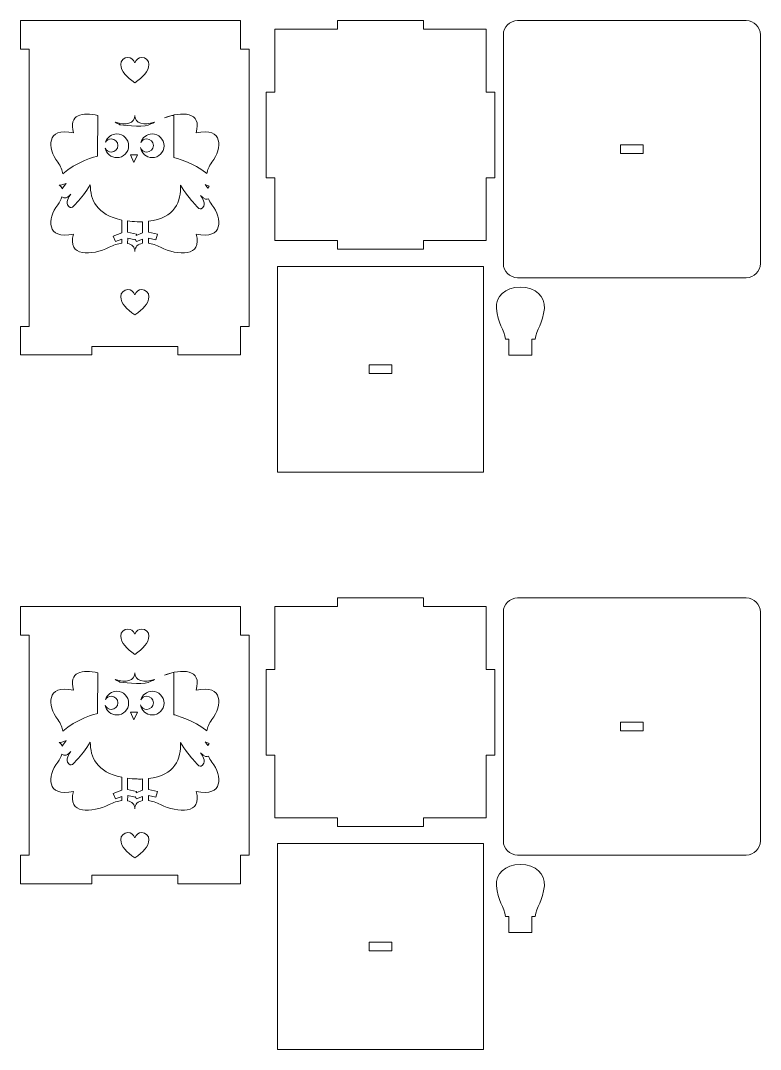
# Model space of a CAD drawing. Header units: millimetres. Extents: x -3306 to 3306, y -396 to 396.
# Drawn here: x -2307.5 to -2048.5, y -395.8 to -35.7 of the extents above; entities that cross this region are included whole.
import ezdxf

# ---------------------------------------------------------------- set-up
doc = ezdxf.new("R2010")
doc.units = ezdxf.units.MM
doc.header["$MEASUREMENT"] = 0
doc.layers.add('Camada 1', color=7, linetype='Continuous')

msp = doc.modelspace()

# ---------------------------------------------------------------- linework, layer by layer
at = {"layer": 'Camada 1', "color": 250, "lineweight": 20}
for points, knots in [([(-2304.4888, -35.7401), (-2304.4888, -35.7401), (-2230.4888, -35.7401), (-2230.4888, -35.7401), (-2230.4888, -35.7401), (-2230.4888, -35.7401), (-2230.4888, -45.7401), (-2230.4888, -45.7401), (-2230.4888, -45.7401), (-2230.4888, -45.7401), (-2227.4888, -45.7401), (-2227.4888, -45.7401), (-2227.4888, -45.7401), (-2227.4888, -45.7401), (-2227.4888, -142.7401), (-2227.4888, -142.7401), (-2227.4888, -142.7401), (-2227.4888, -142.7401), (-2230.4888, -142.7401), (-2230.4888, -142.7401), (-2230.4888, -142.7401), (-2230.4888, -142.7401), (-2230.4888, -152.7401), (-2230.4888, -152.7401), (-2230.4888, -152.7401), (-2230.4888, -152.7401), (-2252.4888, -152.7401), (-2252.4888, -152.7401), (-2252.4888, -152.7401), (-2252.4888, -152.7401), (-2252.4888, -149.7401), (-2252.4888, -149.7401), (-2252.4888, -149.7401), (-2252.4888, -149.7401), (-2282.4888, -149.7401), (-2282.4888, -149.7401), (-2282.4888, -149.7401), (-2282.4888, -149.7401), (-2282.4888, -152.7401), (-2282.4888, -152.7401), (-2282.4888, -152.7401), (-2282.4888, -152.7401), (-2304.4888, -152.7401), (-2304.4888, -152.7401), (-2304.4888, -152.7401), (-2304.4888, -152.7401), (-2307.4888, -152.7401), (-2307.4888, -152.7401), (-2307.4888, -152.7401), (-2307.4888, -152.7401), (-2307.4888, -142.7401), (-2307.4888, -142.7401), (-2307.4888, -142.7401), (-2307.4888, -142.7401), (-2304.4888, -142.7401), (-2304.4888, -142.7401), (-2304.4888, -142.7401), (-2304.4888, -142.7401), (-2304.4888, -45.7401), (-2304.4888, -45.7401), (-2304.4888, -45.7401), (-2304.4888, -45.7401), (-2307.4888, -45.7401), (-2307.4888, -45.7401), (-2307.4888, -45.7401), (-2307.4888, -45.7401), (-2307.4888, -35.7401), (-2307.4888, -35.7401), (-2307.4888, -35.7401), (-2307.4888, -35.7401), (-2304.4888, -35.7401), (-2304.4888, -35.7401)], [0, 0, 0, 0, 0.05263158, 0.05263158, 0.05263158, 0.05263158, 0.10526316, 0.10526316, 0.10526316, 0.10526316, 0.15789474, 0.15789474, 0.15789474, 0.15789474, 0.21052632, 0.21052632, 0.21052632, 0.21052632, 0.26315789, 0.26315789, 0.26315789, 0.26315789, 0.31578947, 0.31578947, 0.31578947, 0.31578947, 0.36842105, 0.36842105, 0.36842105, 0.36842105, 0.42105263, 0.42105263, 0.42105263, 0.42105263, 0.47368421, 0.47368421, 0.47368421, 0.47368421, 0.52631579, 0.52631579, 0.52631579, 0.52631579, 0.57894737, 0.57894737, 0.57894737, 0.57894737, 0.63157895, 0.63157895, 0.63157895, 0.63157895, 0.68421053, 0.68421053, 0.68421053, 0.68421053, 0.73684211, 0.73684211, 0.73684211, 0.73684211, 0.78947368, 0.78947368, 0.78947368, 0.78947368, 0.84210526, 0.84210526, 0.84210526, 0.84210526, 0.89473684, 0.89473684, 0.89473684, 0.89473684, 1, 1, 1, 1]), ([(-2218.4888, -38.7401), (-2218.4888, -38.7401), (-2196.4889, -38.7401), (-2196.4889, -38.7401), (-2196.4889, -38.7401), (-2196.4889, -38.7401), (-2196.4889, -35.7401), (-2196.4889, -35.7401), (-2196.4889, -35.7401), (-2196.4889, -35.7401), (-2166.4889, -35.7401), (-2166.4889, -35.7401), (-2166.4889, -35.7401), (-2166.4889, -35.7401), (-2166.4889, -38.7401), (-2166.4889, -38.7401), (-2166.4889, -38.7401), (-2166.4889, -38.7401), (-2144.4888, -38.7401), (-2144.4888, -38.7401), (-2144.4888, -38.7401), (-2144.4888, -38.7401), (-2144.4888, -60.74), (-2144.4888, -60.74), (-2144.4888, -60.74), (-2144.4888, -60.74), (-2141.4888, -60.74), (-2141.4888, -60.74), (-2141.4888, -60.74), (-2141.4888, -60.74), (-2141.4888, -90.74), (-2141.4888, -90.74), (-2141.4888, -90.74), (-2141.4888, -90.74), (-2144.4888, -90.74), (-2144.4888, -90.74), (-2144.4888, -90.74), (-2144.4888, -90.74), (-2144.4888, -112.7401), (-2144.4888, -112.7401), (-2144.4888, -112.7401), (-2144.4888, -112.7401), (-2166.4887, -112.7401), (-2166.4887, -112.7401), (-2166.4887, -112.7401), (-2166.4887, -112.7401), (-2166.4887, -115.7401), (-2166.4887, -115.7401), (-2166.4887, -115.7401), (-2166.4887, -115.7401), (-2196.4887, -115.7401), (-2196.4887, -115.7401), (-2196.4887, -115.7401), (-2196.4887, -115.7401), (-2196.4887, -112.7401), (-2196.4887, -112.7401), (-2196.4887, -112.7401), (-2196.4887, -112.7401), (-2218.4888, -112.7401), (-2218.4888, -112.7401), (-2218.4888, -112.7401), (-2218.4888, -112.7401), (-2218.4888, -90.7402), (-2218.4888, -90.7402), (-2218.4888, -90.7402), (-2218.4888, -90.7402), (-2221.4888, -90.7402), (-2221.4888, -90.7402), (-2221.4888, -90.7402), (-2221.4888, -90.7402), (-2221.4888, -60.7402), (-2221.4888, -60.7402), (-2221.4888, -60.7402), (-2221.4888, -60.7402), (-2218.4888, -60.7402), (-2218.4888, -60.7402), (-2218.4888, -60.7402), (-2218.4888, -60.7402), (-2218.4888, -38.7401), (-2218.4888, -38.7401)], [0, 0, 0, 0, 0.04761905, 0.04761905, 0.04761905, 0.04761905, 0.0952381, 0.0952381, 0.0952381, 0.0952381, 0.14285714, 0.14285714, 0.14285714, 0.14285714, 0.19047619, 0.19047619, 0.19047619, 0.19047619, 0.23809524, 0.23809524, 0.23809524, 0.23809524, 0.28571429, 0.28571429, 0.28571429, 0.28571429, 0.33333333, 0.33333333, 0.33333333, 0.33333333, 0.38095238, 0.38095238, 0.38095238, 0.38095238, 0.42857143, 0.42857143, 0.42857143, 0.42857143, 0.47619048, 0.47619048, 0.47619048, 0.47619048, 0.52380952, 0.52380952, 0.52380952, 0.52380952, 0.57142857, 0.57142857, 0.57142857, 0.57142857, 0.61904762, 0.61904762, 0.61904762, 0.61904762, 0.66666667, 0.66666667, 0.66666667, 0.66666667, 0.71428571, 0.71428571, 0.71428571, 0.71428571, 0.76190476, 0.76190476, 0.76190476, 0.76190476, 0.80952381, 0.80952381, 0.80952381, 0.80952381, 0.85714286, 0.85714286, 0.85714286, 0.85714286, 0.9047619, 0.9047619, 0.9047619, 0.9047619, 1, 1, 1, 1]), ([(-2133.4889, -35.7401), (-2133.4889, -35.7401), (-2053.4887, -35.7401), (-2053.4887, -35.7401), (-2053.4887, -35.7401), (-2050.7388, -35.7401), (-2048.4888, -37.9901), (-2048.4888, -40.74), (-2048.4888, -40.74), (-2048.4888, -40.74), (-2048.4888, -120.7402), (-2048.4888, -120.7402), (-2048.4888, -120.7402), (-2048.4888, -123.4901), (-2050.7388, -125.7401), (-2053.4887, -125.7401), (-2053.4887, -125.7401), (-2053.4887, -125.7401), (-2133.4889, -125.7401), (-2133.4889, -125.7401), (-2133.4889, -125.7401), (-2136.2388, -125.7401), (-2138.4888, -123.4901), (-2138.4888, -120.7402), (-2138.4888, -120.7402), (-2138.4888, -120.7402), (-2138.4888, -40.74), (-2138.4888, -40.74), (-2138.4888, -40.74), (-2138.4888, -37.9901), (-2136.2388, -35.7401), (-2133.4889, -35.7401)], [0, 0, 0, 0, 0.11111111, 0.11111111, 0.11111111, 0.11111111, 0.22222222, 0.22222222, 0.22222222, 0.22222222, 0.33333333, 0.33333333, 0.33333333, 0.33333333, 0.44444444, 0.44444444, 0.44444444, 0.44444444, 0.55555556, 0.55555556, 0.55555556, 0.55555556, 0.66666667, 0.66666667, 0.66666667, 0.66666667, 0.77777778, 0.77777778, 0.77777778, 0.77777778, 1, 1, 1, 1]), ([(-2267.489, -50.4781), (-2268.1063, -49.2434), (-2268.7237, -48.6261), (-2269.9585, -48.6261), (-2269.9585, -48.6261), (-2271.3216, -48.6261), (-2272.4279, -49.7324), (-2272.4279, -51.0955), (-2272.4279, -51.0955), (-2272.4279, -53.565), (-2270.3002, -55.4502), (-2267.489, -57.4897), (-2267.489, -57.4897), (-2264.6778, -55.4502), (-2262.5501, -53.565), (-2262.5501, -51.0955), (-2262.5501, -51.0955), (-2262.5501, -49.7324), (-2263.6564, -48.6261), (-2265.0195, -48.6261), (-2265.0195, -48.6261), (-2266.2543, -48.6261), (-2266.8717, -49.2434), (-2267.489, -50.4781)], [0, 0, 0, 0, 0.14285714, 0.14285714, 0.14285714, 0.14285714, 0.28571429, 0.28571429, 0.28571429, 0.28571429, 0.42857143, 0.42857143, 0.42857143, 0.42857143, 0.57142857, 0.57142857, 0.57142857, 0.57142857, 0.71428571, 0.71428571, 0.71428571, 0.71428571, 1, 1, 1, 1]), ([(-2280.4554, -68.9515), (-2285.6672, -67.6143), (-2290.868, -68.6466), (-2288.9377, -75.0068), (-2288.9377, -75.0068), (-2298.6415, -72.9937), (-2298.0927, -80.3611), (-2294.4707, -85.2948), (-2294.4707, -85.2948), (-2293.4177, -86.7293), (-2292.8297, -88.1603), (-2292.7419, -89.3791), (-2292.7419, -89.3791), (-2288.4745, -85.2372), (-2280.6063, -83.1686), (-2280.6063, -83.1686), (-2280.6063, -83.1686), (-2280.6024, -83.1904), (-2280.5994, -83.2124), (-2280.5956, -83.2342), (-2280.5956, -83.2342), (-2280.5716, -83.1912), (-2280.5483, -83.1503), (-2280.5263, -83.1129), (-2280.5263, -83.1129), (-2280.5263, -83.1129), (-2280.4554, -68.9515), (-2280.4554, -68.9515)], [0, 0, 0, 0, 0.125, 0.125, 0.125, 0.125, 0.25, 0.25, 0.25, 0.25, 0.375, 0.375, 0.375, 0.375, 0.5, 0.5, 0.5, 0.5, 0.625, 0.625, 0.625, 0.625, 0.75, 0.75, 0.75, 0.75, 1, 1, 1, 1]), ([(-2242.23, -89.3078), (-2242.1249, -88.1048), (-2241.5394, -86.7014), (-2240.5069, -85.2949), (-2240.5069, -85.2949), (-2236.8848, -80.3612), (-2236.3361, -72.9938), (-2246.0398, -75.0069), (-2246.0398, -75.0069), (-2243.7899, -67.5936), (-2251.228, -67.4182), (-2257.0794, -69.797), (-2257.0794, -69.797), (-2255.863, -69.3344), (-2254.7007, -68.9808), (-2253.792, -68.9005), (-2253.792, -68.9005), (-2253.792, -68.9005), (-2253.792, -83.6224), (-2253.792, -83.6224), (-2253.792, -83.6224), (-2253.792, -83.6224), (-2246.5903, -85.5164), (-2242.23, -89.3078)], [0, 0, 0, 0, 0.14285714, 0.14285714, 0.14285714, 0.14285714, 0.28571429, 0.28571429, 0.28571429, 0.28571429, 0.42857143, 0.42857143, 0.42857143, 0.42857143, 0.57142857, 0.57142857, 0.57142857, 0.57142857, 0.71428571, 0.71428571, 0.71428571, 0.71428571, 1, 1, 1, 1]), ([(-2260.6058, -71.3096), (-2264.2864, -72.507), (-2267.4541, -71.8224), (-2267.489, -68.9465), (-2267.489, -68.9465), (-2267.5233, -71.8082), (-2270.6601, -72.5), (-2274.3174, -71.327), (-2274.3174, -71.327), (-2273.5815, -71.6918), (-2272.9852, -72.0046), (-2272.6887, -72.1968), (-2272.6887, -72.1968), (-2272.6887, -72.1968), (-2265.0716, -73.2968), (-2262.8747, -72.3442), (-2262.8747, -72.3442), (-2262.2603, -72.0779), (-2261.4741, -71.7084), (-2260.6058, -71.3096)], [0, 0, 0, 0, 0.16666667, 0.16666667, 0.16666667, 0.16666667, 0.33333333, 0.33333333, 0.33333333, 0.33333333, 0.5, 0.5, 0.5, 0.5, 0.66666667, 0.66666667, 0.66666667, 0.66666667, 1, 1, 1, 1]), ([(-2275.7289, -77.1265), (-2274.4518, -77.1265), (-2273.4165, -78.1618), (-2273.4165, -79.4389), (-2273.4165, -79.4389), (-2273.4165, -80.716), (-2274.4518, -81.7513), (-2275.7289, -81.7513), (-2275.7289, -81.7513), (-2276.6838, -81.7513), (-2277.5035, -81.1725), (-2277.8563, -80.3466), (-2277.8563, -80.3466), (-2277.4891, -82.2561), (-2275.8093, -83.7), (-2273.7925, -83.7), (-2273.7925, -83.7), (-2271.5074, -83.7), (-2269.6546, -81.8458), (-2269.6546, -79.561), (-2269.6546, -79.561), (-2269.6546, -77.2745), (-2271.5074, -75.4224), (-2273.7925, -75.4224), (-2273.7925, -75.4224), (-2275.629, -75.4224), (-2277.1859, -76.6184), (-2277.727, -78.2745), (-2277.727, -78.2745), (-2277.326, -77.5879), (-2276.5814, -77.1265), (-2275.7289, -77.1265)], [0, 0, 0, 0, 0.11111111, 0.11111111, 0.11111111, 0.11111111, 0.22222222, 0.22222222, 0.22222222, 0.22222222, 0.33333333, 0.33333333, 0.33333333, 0.33333333, 0.44444444, 0.44444444, 0.44444444, 0.44444444, 0.55555556, 0.55555556, 0.55555556, 0.55555556, 0.66666667, 0.66666667, 0.66666667, 0.66666667, 0.77777778, 0.77777778, 0.77777778, 0.77777778, 1, 1, 1, 1]), ([(-2263.3203, -77.1265), (-2262.0432, -77.1265), (-2261.0079, -78.1618), (-2261.0079, -79.4389), (-2261.0079, -79.4389), (-2261.0079, -80.716), (-2262.0432, -81.7513), (-2263.3203, -81.7513), (-2263.3203, -81.7513), (-2264.3301, -81.7513), (-2265.1885, -81.104), (-2265.5037, -80.2018), (-2265.5037, -80.2018), (-2265.1956, -82.1827), (-2263.4824, -83.7), (-2261.415, -83.7), (-2261.415, -83.7), (-2259.1299, -83.7), (-2257.2767, -81.8458), (-2257.2767, -79.561), (-2257.2767, -79.561), (-2257.2767, -77.2745), (-2259.1299, -75.4224), (-2261.415, -75.4224), (-2261.415, -75.4224), (-2263.3, -75.4224), (-2264.8905, -76.6825), (-2265.39, -78.4069), (-2265.39, -78.4069), (-2265.0108, -77.6479), (-2264.2265, -77.1265), (-2263.3203, -77.1265)], [0, 0, 0, 0, 0.11111111, 0.11111111, 0.11111111, 0.11111111, 0.22222222, 0.22222222, 0.22222222, 0.22222222, 0.33333333, 0.33333333, 0.33333333, 0.33333333, 0.44444444, 0.44444444, 0.44444444, 0.44444444, 0.55555556, 0.55555556, 0.55555556, 0.55555556, 0.66666667, 0.66666667, 0.66666667, 0.66666667, 0.77777778, 0.77777778, 0.77777778, 0.77777778, 1, 1, 1, 1]), ([(-2268.9952, -82.747), (-2268.9952, -82.747), (-2266.5782, -82.747), (-2266.5782, -82.747), (-2266.5782, -82.747), (-2266.5782, -82.747), (-2267.8242, -85.4542), (-2267.8242, -85.4542), (-2267.8242, -85.4542), (-2267.8242, -85.4542), (-2268.9952, -82.747), (-2268.9952, -82.747)], [0, 0, 0, 0, 0.25, 0.25, 0.25, 0.25, 0.5, 0.5, 0.5, 0.5, 1, 1, 1, 1]), ([(-2097.4888, -79.2401), (-2097.4888, -79.2401), (-2089.4888, -79.2401), (-2089.4888, -79.2401), (-2089.4888, -79.2401), (-2089.4888, -79.2401), (-2089.4888, -82.2401), (-2089.4888, -82.2401), (-2089.4888, -82.2401), (-2089.4888, -82.2401), (-2097.4888, -82.2401), (-2097.4888, -82.2401), (-2097.4888, -82.2401), (-2097.4888, -82.2401), (-2097.4888, -79.2401), (-2097.4888, -79.2401)], [0, 0, 0, 0, 0.2, 0.2, 0.2, 0.2, 0.4, 0.4, 0.4, 0.4, 0.6, 0.6, 0.6, 0.6, 1, 1, 1, 1]), ([(-2288.9376, -110.4733), (-2291.3725, -118.4958), (-2282.4614, -118.0422), (-2276.4938, -115.0478), (-2276.4938, -115.0478), (-2274.9652, -114.2807), (-2273.4396, -113.8121), (-2272.0901, -113.6618), (-2272.0901, -113.6618), (-2272.0901, -113.6618), (-2272.0713, -112.183), (-2272.0713, -112.183), (-2272.0713, -112.183), (-2272.0713, -112.183), (-2274.2034, -113.0404), (-2274.2034, -113.0404), (-2274.2034, -113.0404), (-2274.2034, -113.0404), (-2275.0933, -111.2372), (-2275.0933, -111.2372), (-2275.0933, -111.2372), (-2275.0933, -111.2372), (-2272.0905, -110.031), (-2272.0905, -110.031), (-2272.0905, -110.031), (-2272.0905, -110.031), (-2272.0905, -105.5251), (-2272.0905, -105.5251), (-2272.0905, -105.5251), (-2280.8089, -103.7499), (-2283.0984, -98.3241), (-2283.0926, -93.2153), (-2283.0926, -93.2153), (-2284.5785, -95.7391), (-2286.4024, -97.9134), (-2287.7613, -99.3753), (-2287.7613, -99.3753), (-2288.781, -100.4726), (-2289.8965, -102.3354), (-2291.0273, -100.1709), (-2291.0273, -100.1709), (-2291.7601, -98.7664), (-2289.9034, -96.5084), (-2289.9034, -96.5084), (-2289.9034, -96.5084), (-2291.6063, -98.4323), (-2292.6682, -97.7556), (-2293.0099, -97.4294), (-2293.0099, -97.4294), (-2293.2908, -98.3075), (-2293.7809, -99.2456), (-2294.4707, -100.1853), (-2294.4707, -100.1853), (-2298.0927, -105.119), (-2298.6413, -112.4864), (-2288.9376, -110.4733)], [0, 0, 0, 0, 0.06666667, 0.06666667, 0.06666667, 0.06666667, 0.13333333, 0.13333333, 0.13333333, 0.13333333, 0.2, 0.2, 0.2, 0.2, 0.26666667, 0.26666667, 0.26666667, 0.26666667, 0.33333333, 0.33333333, 0.33333333, 0.33333333, 0.4, 0.4, 0.4, 0.4, 0.46666667, 0.46666667, 0.46666667, 0.46666667, 0.53333333, 0.53333333, 0.53333333, 0.53333333, 0.6, 0.6, 0.6, 0.6, 0.66666667, 0.66666667, 0.66666667, 0.66666667, 0.73333333, 0.73333333, 0.73333333, 0.73333333, 0.8, 0.8, 0.8, 0.8, 0.86666667, 0.86666667, 0.86666667, 0.86666667, 1, 1, 1, 1]), ([(-2293.9928, -93.3063), (-2293.461, -93.6407), (-2293.1007, -94.1092), (-2292.9053, -94.6743), (-2292.9053, -94.6743), (-2292.3177, -93.6291), (-2291.5307, -92.6959), (-2291.5307, -92.6959), (-2291.5307, -92.6959), (-2292.7595, -93.247), (-2293.5251, -93.3869), (-2293.9928, -93.3063)], [0, 0, 0, 0, 0.25, 0.25, 0.25, 0.25, 0.5, 0.5, 0.5, 0.5, 1, 1, 1, 1]), ([(-2262.7281, -113.6807), (-2261.4184, -113.849), (-2259.9524, -114.3107), (-2258.4835, -115.0478), (-2258.4835, -115.0478), (-2252.5159, -118.0422), (-2243.6049, -118.4957), (-2246.0399, -110.4733), (-2246.0399, -110.4733), (-2236.3362, -112.4865), (-2236.8848, -105.119), (-2240.5069, -100.1854), (-2240.5069, -100.1854), (-2241.0201, -99.4862), (-2241.4229, -98.7878), (-2241.7113, -98.1143), (-2241.7113, -98.1143), (-2242.2204, -98.3804), (-2243.1609, -98.4695), (-2244.4951, -96.9622), (-2244.4951, -96.9622), (-2244.4951, -96.9622), (-2242.6381, -99.2202), (-2243.371, -100.6247), (-2243.371, -100.6247), (-2244.5019, -102.7892), (-2245.6175, -100.9264), (-2246.6373, -99.8291), (-2246.6373, -99.8291), (-2248.0628, -98.2953), (-2250, -95.9771), (-2251.522, -93.2942), (-2251.522, -93.2942), (-2251.2904, -98.8484), (-2253.293, -104.9262), (-2262.7284, -105.9677), (-2262.7284, -105.9677), (-2262.7284, -105.9677), (-2262.7284, -109.7899), (-2262.7284, -109.7899), (-2262.7284, -109.7899), (-2262.7284, -109.7899), (-2259.5864, -110.4835), (-2259.5864, -110.4835), (-2259.5864, -110.4835), (-2259.5864, -110.4835), (-2260.1108, -112.4135), (-2260.1108, -112.4135), (-2260.1108, -112.4135), (-2260.1108, -112.4135), (-2262.7051, -111.8411), (-2262.7051, -111.8411), (-2262.7051, -111.8411), (-2262.7051, -111.8411), (-2262.7281, -113.6807), (-2262.7281, -113.6807)], [0, 0, 0, 0, 0.06666667, 0.06666667, 0.06666667, 0.06666667, 0.13333333, 0.13333333, 0.13333333, 0.13333333, 0.2, 0.2, 0.2, 0.2, 0.26666667, 0.26666667, 0.26666667, 0.26666667, 0.33333333, 0.33333333, 0.33333333, 0.33333333, 0.4, 0.4, 0.4, 0.4, 0.46666667, 0.46666667, 0.46666667, 0.46666667, 0.53333333, 0.53333333, 0.53333333, 0.53333333, 0.6, 0.6, 0.6, 0.6, 0.66666667, 0.66666667, 0.66666667, 0.66666667, 0.73333333, 0.73333333, 0.73333333, 0.73333333, 0.8, 0.8, 0.8, 0.8, 0.86666667, 0.86666667, 0.86666667, 0.86666667, 1, 1, 1, 1]), ([(-2241.9525, -94.3828), (-2241.8251, -94.1173), (-2241.6558, -93.8777), (-2241.4442, -93.6688), (-2241.4442, -93.6688), (-2241.8309, -93.5709), (-2242.2993, -93.4046), (-2242.8676, -93.1497), (-2242.8676, -93.1497), (-2242.8676, -93.1497), (-2242.4229, -93.6771), (-2241.9525, -94.3828)], [0, 0, 0, 0, 0.25, 0.25, 0.25, 0.25, 0.5, 0.5, 0.5, 0.5, 1, 1, 1, 1]), ([(-2270.0113, -105.8624), (-2268.9797, -105.9912), (-2267.8734, -106.0762), (-2266.6829, -106.11), (-2266.6829, -106.11), (-2266.0304, -106.1285), (-2265.4081, -106.1256), (-2264.8076, -106.1076), (-2264.8076, -106.1076), (-2264.8076, -106.1076), (-2264.8076, -110.031), (-2264.8076, -110.031), (-2264.8076, -110.031), (-2264.8076, -110.031), (-2266.9834, -110.905), (-2266.9834, -110.905), (-2266.9834, -110.905), (-2266.9834, -110.905), (-2266.8687, -110.4836), (-2266.8687, -110.4836), (-2266.8687, -110.4836), (-2266.8687, -110.4836), (-2270.0113, -109.7899), (-2270.0113, -109.7899), (-2270.0113, -109.7899), (-2270.0113, -109.7899), (-2270.0113, -105.8624), (-2270.0113, -105.8624)], [0, 0, 0, 0, 0.125, 0.125, 0.125, 0.125, 0.25, 0.25, 0.25, 0.25, 0.375, 0.375, 0.375, 0.375, 0.5, 0.5, 0.5, 0.5, 0.625, 0.625, 0.625, 0.625, 0.75, 0.75, 0.75, 0.75, 1, 1, 1, 1]), ([(-2270.0114, -113.7136), (-2268.4999, -114.0088), (-2267.5079, -114.9312), (-2267.4884, -116.5336), (-2267.4884, -116.5336), (-2267.4685, -114.8759), (-2266.4077, -113.9462), (-2264.8076, -113.6854), (-2264.8076, -113.6854), (-2264.8076, -113.6854), (-2264.7885, -112.183), (-2264.7885, -112.183), (-2264.7885, -112.183), (-2264.7885, -112.183), (-2266.921, -113.0405), (-2266.921, -113.0405), (-2266.921, -113.0405), (-2266.921, -113.0405), (-2267.3358, -112.1993), (-2267.3358, -112.1993), (-2267.3358, -112.1993), (-2267.3358, -112.1993), (-2267.3941, -112.4135), (-2267.3941, -112.4135), (-2267.3941, -112.4135), (-2267.3941, -112.4135), (-2269.9877, -111.8412), (-2269.9877, -111.8412), (-2269.9877, -111.8412), (-2269.9877, -111.8412), (-2270.0114, -113.7136), (-2270.0114, -113.7136)], [0, 0, 0, 0, 0.11111111, 0.11111111, 0.11111111, 0.11111111, 0.22222222, 0.22222222, 0.22222222, 0.22222222, 0.33333333, 0.33333333, 0.33333333, 0.33333333, 0.44444444, 0.44444444, 0.44444444, 0.44444444, 0.55555556, 0.55555556, 0.55555556, 0.55555556, 0.66666667, 0.66666667, 0.66666667, 0.66666667, 0.77777778, 0.77777778, 0.77777778, 0.77777778, 1, 1, 1, 1]), ([(-2217.4887, -121.7401), (-2217.4887, -121.7401), (-2145.4887, -121.7401), (-2145.4887, -121.7401), (-2145.4887, -121.7401), (-2145.4887, -121.7401), (-2145.4887, -193.7401), (-2145.4887, -193.7401), (-2145.4887, -193.7401), (-2145.4887, -193.7401), (-2217.4887, -193.7401), (-2217.4887, -193.7401), (-2217.4887, -193.7401), (-2217.4887, -193.7401), (-2217.4887, -121.7401), (-2217.4887, -121.7401)], [0, 0, 0, 0, 0.2, 0.2, 0.2, 0.2, 0.4, 0.4, 0.4, 0.4, 0.6, 0.6, 0.6, 0.6, 1, 1, 1, 1]), ([(-2128.5287, -147.2694), (-2128.5287, -147.2694), (-2127.3447, -147.2694), (-2127.3447, -147.2694), (-2127.3447, -147.2694), (-2126.8673, -143.8004), (-2124.6161, -141.7784), (-2124.1288, -136.4454), (-2124.1288, -136.4454), (-2123.7569, -132.3759), (-2127.119, -129.0454), (-2132.5287, -129.0454), (-2132.5287, -129.0454), (-2137.9384, -129.0454), (-2141.3006, -132.3758), (-2140.9286, -136.4454), (-2140.9286, -136.4454), (-2140.4412, -141.7784), (-2138.1901, -143.8004), (-2137.7127, -147.2694), (-2137.7127, -147.2694), (-2137.7127, -147.2694), (-2136.5287, -147.2694), (-2136.5287, -147.2694), (-2136.5287, -147.2694), (-2136.5287, -147.2694), (-2136.5287, -152.7697), (-2136.5287, -152.7697), (-2136.5287, -152.7697), (-2136.5287, -152.7697), (-2128.5287, -152.7697), (-2128.5287, -152.7697), (-2128.5287, -152.7697), (-2128.5287, -152.7697), (-2128.5287, -147.2694), (-2128.5287, -147.2694)], [0, 0, 0, 0, 0.1, 0.1, 0.1, 0.1, 0.2, 0.2, 0.2, 0.2, 0.3, 0.3, 0.3, 0.3, 0.4, 0.4, 0.4, 0.4, 0.5, 0.5, 0.5, 0.5, 0.6, 0.6, 0.6, 0.6, 0.7, 0.7, 0.7, 0.7, 0.8, 0.8, 0.8, 0.8, 1, 1, 1, 1]), ([(-2267.489, -131.7393), (-2268.1063, -130.5046), (-2268.7237, -129.8873), (-2269.9585, -129.8873), (-2269.9585, -129.8873), (-2271.3216, -129.8873), (-2272.4279, -130.9936), (-2272.4279, -132.3567), (-2272.4279, -132.3567), (-2272.4279, -134.8262), (-2270.3002, -136.7114), (-2267.489, -138.7509), (-2267.489, -138.7509), (-2264.6778, -136.7114), (-2262.5501, -134.8262), (-2262.5501, -132.3567), (-2262.5501, -132.3567), (-2262.5501, -130.9936), (-2263.6564, -129.8873), (-2265.0195, -129.8873), (-2265.0195, -129.8873), (-2266.2543, -129.8873), (-2266.8717, -130.5046), (-2267.489, -131.7393)], [0, 0, 0, 0, 0.14285714, 0.14285714, 0.14285714, 0.14285714, 0.28571429, 0.28571429, 0.28571429, 0.28571429, 0.42857143, 0.42857143, 0.42857143, 0.42857143, 0.57142857, 0.57142857, 0.57142857, 0.57142857, 0.71428571, 0.71428571, 0.71428571, 0.71428571, 1, 1, 1, 1]), ([(-2185.4887, -156.2401), (-2185.4887, -156.2401), (-2177.4887, -156.2401), (-2177.4887, -156.2401), (-2177.4887, -156.2401), (-2177.4887, -156.2401), (-2177.4887, -159.2401), (-2177.4887, -159.2401), (-2177.4887, -159.2401), (-2177.4887, -159.2401), (-2185.4887, -159.2401), (-2185.4887, -159.2401), (-2185.4887, -159.2401), (-2185.4887, -159.2401), (-2185.4887, -156.2401), (-2185.4887, -156.2401)], [0, 0, 0, 0, 0.2, 0.2, 0.2, 0.2, 0.4, 0.4, 0.4, 0.4, 0.6, 0.6, 0.6, 0.6, 1, 1, 1, 1]), ([(-2304.4888, -240.7586), (-2304.4888, -240.7586), (-2230.4888, -240.7586), (-2230.4888, -240.7586), (-2230.4888, -240.7586), (-2230.4888, -240.7586), (-2230.4888, -250.7586), (-2230.4888, -250.7586), (-2230.4888, -250.7586), (-2230.4888, -250.7586), (-2227.4888, -250.7586), (-2227.4888, -250.7586), (-2227.4888, -250.7586), (-2227.4888, -250.7586), (-2227.4888, -327.7586), (-2227.4888, -327.7586), (-2227.4888, -327.7586), (-2227.4888, -327.7586), (-2230.4888, -327.7586), (-2230.4888, -327.7586), (-2230.4888, -327.7586), (-2230.4888, -327.7586), (-2230.4888, -337.7586), (-2230.4888, -337.7586), (-2230.4888, -337.7586), (-2230.4888, -337.7586), (-2252.4888, -337.7586), (-2252.4888, -337.7586), (-2252.4888, -337.7586), (-2252.4888, -337.7586), (-2252.4888, -334.7586), (-2252.4888, -334.7586), (-2252.4888, -334.7586), (-2252.4888, -334.7586), (-2282.4888, -334.7586), (-2282.4888, -334.7586), (-2282.4888, -334.7586), (-2282.4888, -334.7586), (-2282.4888, -337.7586), (-2282.4888, -337.7586), (-2282.4888, -337.7586), (-2282.4888, -337.7586), (-2304.4888, -337.7586), (-2304.4888, -337.7586), (-2304.4888, -337.7586), (-2304.4888, -337.7586), (-2307.4888, -337.7586), (-2307.4888, -337.7586), (-2307.4888, -337.7586), (-2307.4888, -337.7586), (-2307.4888, -327.7586), (-2307.4888, -327.7586), (-2307.4888, -327.7586), (-2307.4888, -327.7586), (-2304.4888, -327.7586), (-2304.4888, -327.7586), (-2304.4888, -327.7586), (-2304.4888, -327.7586), (-2304.4888, -250.7586), (-2304.4888, -250.7586), (-2304.4888, -250.7586), (-2304.4888, -250.7586), (-2307.4888, -250.7586), (-2307.4888, -250.7586), (-2307.4888, -250.7586), (-2307.4888, -250.7586), (-2307.4888, -240.7586), (-2307.4888, -240.7586), (-2307.4888, -240.7586), (-2307.4888, -240.7586), (-2304.4888, -240.7586), (-2304.4888, -240.7586)], [0, 0, 0, 0, 0.05263158, 0.05263158, 0.05263158, 0.05263158, 0.10526316, 0.10526316, 0.10526316, 0.10526316, 0.15789474, 0.15789474, 0.15789474, 0.15789474, 0.21052632, 0.21052632, 0.21052632, 0.21052632, 0.26315789, 0.26315789, 0.26315789, 0.26315789, 0.31578947, 0.31578947, 0.31578947, 0.31578947, 0.36842105, 0.36842105, 0.36842105, 0.36842105, 0.42105263, 0.42105263, 0.42105263, 0.42105263, 0.47368421, 0.47368421, 0.47368421, 0.47368421, 0.52631579, 0.52631579, 0.52631579, 0.52631579, 0.57894737, 0.57894737, 0.57894737, 0.57894737, 0.63157895, 0.63157895, 0.63157895, 0.63157895, 0.68421053, 0.68421053, 0.68421053, 0.68421053, 0.73684211, 0.73684211, 0.73684211, 0.73684211, 0.78947368, 0.78947368, 0.78947368, 0.78947368, 0.84210526, 0.84210526, 0.84210526, 0.84210526, 0.89473684, 0.89473684, 0.89473684, 0.89473684, 1, 1, 1, 1]), ([(-2218.4888, -240.7586), (-2218.4888, -240.7586), (-2196.4889, -240.7586), (-2196.4889, -240.7586), (-2196.4889, -240.7586), (-2196.4889, -240.7586), (-2196.4889, -237.7586), (-2196.4889, -237.7586), (-2196.4889, -237.7586), (-2196.4889, -237.7586), (-2166.4889, -237.7586), (-2166.4889, -237.7586), (-2166.4889, -237.7586), (-2166.4889, -237.7586), (-2166.4889, -240.7586), (-2166.4889, -240.7586), (-2166.4889, -240.7586), (-2166.4889, -240.7586), (-2144.4888, -240.7586), (-2144.4888, -240.7586), (-2144.4888, -240.7586), (-2144.4888, -240.7586), (-2144.4888, -262.7585), (-2144.4888, -262.7585), (-2144.4888, -262.7585), (-2144.4888, -262.7585), (-2141.4888, -262.7585), (-2141.4888, -262.7585), (-2141.4888, -262.7585), (-2141.4888, -262.7585), (-2141.4888, -292.7585), (-2141.4888, -292.7585), (-2141.4888, -292.7585), (-2141.4888, -292.7585), (-2144.4888, -292.7585), (-2144.4888, -292.7585), (-2144.4888, -292.7585), (-2144.4888, -292.7585), (-2144.4888, -314.7586), (-2144.4888, -314.7586), (-2144.4888, -314.7586), (-2144.4888, -314.7586), (-2166.4887, -314.7586), (-2166.4887, -314.7586), (-2166.4887, -314.7586), (-2166.4887, -314.7586), (-2166.4887, -317.7586), (-2166.4887, -317.7586), (-2166.4887, -317.7586), (-2166.4887, -317.7586), (-2196.4887, -317.7586), (-2196.4887, -317.7586), (-2196.4887, -317.7586), (-2196.4887, -317.7586), (-2196.4887, -314.7586), (-2196.4887, -314.7586), (-2196.4887, -314.7586), (-2196.4887, -314.7586), (-2218.4888, -314.7586), (-2218.4888, -314.7586), (-2218.4888, -314.7586), (-2218.4888, -314.7586), (-2218.4888, -292.7587), (-2218.4888, -292.7587), (-2218.4888, -292.7587), (-2218.4888, -292.7587), (-2221.4888, -292.7587), (-2221.4888, -292.7587), (-2221.4888, -292.7587), (-2221.4888, -292.7587), (-2221.4888, -262.7587), (-2221.4888, -262.7587), (-2221.4888, -262.7587), (-2221.4888, -262.7587), (-2218.4888, -262.7587), (-2218.4888, -262.7587), (-2218.4888, -262.7587), (-2218.4888, -262.7587), (-2218.4888, -240.7586), (-2218.4888, -240.7586)], [0, 0, 0, 0, 0.04761905, 0.04761905, 0.04761905, 0.04761905, 0.0952381, 0.0952381, 0.0952381, 0.0952381, 0.14285714, 0.14285714, 0.14285714, 0.14285714, 0.19047619, 0.19047619, 0.19047619, 0.19047619, 0.23809524, 0.23809524, 0.23809524, 0.23809524, 0.28571429, 0.28571429, 0.28571429, 0.28571429, 0.33333333, 0.33333333, 0.33333333, 0.33333333, 0.38095238, 0.38095238, 0.38095238, 0.38095238, 0.42857143, 0.42857143, 0.42857143, 0.42857143, 0.47619048, 0.47619048, 0.47619048, 0.47619048, 0.52380952, 0.52380952, 0.52380952, 0.52380952, 0.57142857, 0.57142857, 0.57142857, 0.57142857, 0.61904762, 0.61904762, 0.61904762, 0.61904762, 0.66666667, 0.66666667, 0.66666667, 0.66666667, 0.71428571, 0.71428571, 0.71428571, 0.71428571, 0.76190476, 0.76190476, 0.76190476, 0.76190476, 0.80952381, 0.80952381, 0.80952381, 0.80952381, 0.85714286, 0.85714286, 0.85714286, 0.85714286, 0.9047619, 0.9047619, 0.9047619, 0.9047619, 1, 1, 1, 1]), ([(-2133.4889, -237.7586), (-2133.4889, -237.7586), (-2053.4887, -237.7586), (-2053.4887, -237.7586), (-2053.4887, -237.7586), (-2050.7388, -237.7586), (-2048.4888, -240.0086), (-2048.4888, -242.7585), (-2048.4888, -242.7585), (-2048.4888, -242.7585), (-2048.4888, -322.7587), (-2048.4888, -322.7587), (-2048.4888, -322.7587), (-2048.4888, -325.5086), (-2050.7388, -327.7586), (-2053.4887, -327.7586), (-2053.4887, -327.7586), (-2053.4887, -327.7586), (-2133.4889, -327.7586), (-2133.4889, -327.7586), (-2133.4889, -327.7586), (-2136.2388, -327.7586), (-2138.4888, -325.5086), (-2138.4888, -322.7587), (-2138.4888, -322.7587), (-2138.4888, -322.7587), (-2138.4888, -242.7585), (-2138.4888, -242.7585), (-2138.4888, -242.7585), (-2138.4888, -240.0086), (-2136.2388, -237.7586), (-2133.4889, -237.7586)], [0, 0, 0, 0, 0.11111111, 0.11111111, 0.11111111, 0.11111111, 0.22222222, 0.22222222, 0.22222222, 0.22222222, 0.33333333, 0.33333333, 0.33333333, 0.33333333, 0.44444444, 0.44444444, 0.44444444, 0.44444444, 0.55555556, 0.55555556, 0.55555556, 0.55555556, 0.66666667, 0.66666667, 0.66666667, 0.66666667, 0.77777778, 0.77777778, 0.77777778, 0.77777778, 1, 1, 1, 1]), ([(-2267.489, -250.4966), (-2268.1063, -249.2619), (-2268.7237, -248.6446), (-2269.9585, -248.6446), (-2269.9585, -248.6446), (-2271.3216, -248.6446), (-2272.4279, -249.7509), (-2272.4279, -251.114), (-2272.4279, -251.114), (-2272.4279, -253.5835), (-2270.3002, -255.4687), (-2267.489, -257.5082), (-2267.489, -257.5082), (-2264.6778, -255.4687), (-2262.5501, -253.5835), (-2262.5501, -251.114), (-2262.5501, -251.114), (-2262.5501, -249.7509), (-2263.6564, -248.6446), (-2265.0195, -248.6446), (-2265.0195, -248.6446), (-2266.2543, -248.6446), (-2266.8717, -249.2619), (-2267.489, -250.4966)], [0, 0, 0, 0, 0.14285714, 0.14285714, 0.14285714, 0.14285714, 0.28571429, 0.28571429, 0.28571429, 0.28571429, 0.42857143, 0.42857143, 0.42857143, 0.42857143, 0.57142857, 0.57142857, 0.57142857, 0.57142857, 0.71428571, 0.71428571, 0.71428571, 0.71428571, 1, 1, 1, 1]), ([(-2280.4554, -263.97), (-2285.6672, -262.6328), (-2290.868, -263.6651), (-2288.9377, -270.0253), (-2288.9377, -270.0253), (-2298.6415, -268.0122), (-2298.0927, -275.3796), (-2294.4707, -280.3133), (-2294.4707, -280.3133), (-2293.4177, -281.7478), (-2292.8297, -283.1788), (-2292.7419, -284.3976), (-2292.7419, -284.3976), (-2288.4745, -280.2557), (-2280.6063, -278.1871), (-2280.6063, -278.1871), (-2280.6063, -278.1871), (-2280.6024, -278.2089), (-2280.5994, -278.2309), (-2280.5956, -278.2527), (-2280.5956, -278.2527), (-2280.5716, -278.2097), (-2280.5483, -278.1688), (-2280.5263, -278.1314), (-2280.5263, -278.1314), (-2280.5263, -278.1314), (-2280.4554, -263.97), (-2280.4554, -263.97)], [0, 0, 0, 0, 0.125, 0.125, 0.125, 0.125, 0.25, 0.25, 0.25, 0.25, 0.375, 0.375, 0.375, 0.375, 0.5, 0.5, 0.5, 0.5, 0.625, 0.625, 0.625, 0.625, 0.75, 0.75, 0.75, 0.75, 1, 1, 1, 1]), ([(-2242.23, -284.3263), (-2242.1249, -283.1233), (-2241.5394, -281.7199), (-2240.5069, -280.3134), (-2240.5069, -280.3134), (-2236.8848, -275.3797), (-2236.3361, -268.0123), (-2246.0398, -270.0254), (-2246.0398, -270.0254), (-2243.7899, -262.6121), (-2251.228, -262.4367), (-2257.0794, -264.8155), (-2257.0794, -264.8155), (-2255.863, -264.3529), (-2254.7007, -263.9993), (-2253.792, -263.919), (-2253.792, -263.919), (-2253.792, -263.919), (-2253.792, -278.6409), (-2253.792, -278.6409), (-2253.792, -278.6409), (-2253.792, -278.6409), (-2246.5903, -280.5349), (-2242.23, -284.3263)], [0, 0, 0, 0, 0.14285714, 0.14285714, 0.14285714, 0.14285714, 0.28571429, 0.28571429, 0.28571429, 0.28571429, 0.42857143, 0.42857143, 0.42857143, 0.42857143, 0.57142857, 0.57142857, 0.57142857, 0.57142857, 0.71428571, 0.71428571, 0.71428571, 0.71428571, 1, 1, 1, 1]), ([(-2260.6058, -266.3281), (-2264.2864, -267.5255), (-2267.4541, -266.8409), (-2267.489, -263.965), (-2267.489, -263.965), (-2267.5233, -266.8267), (-2270.6601, -267.5185), (-2274.3174, -266.3455), (-2274.3174, -266.3455), (-2273.5815, -266.7103), (-2272.9852, -267.0231), (-2272.6887, -267.2153), (-2272.6887, -267.2153), (-2272.6887, -267.2153), (-2265.0716, -268.3153), (-2262.8747, -267.3627), (-2262.8747, -267.3627), (-2262.2603, -267.0964), (-2261.4741, -266.7269), (-2260.6058, -266.3281)], [0, 0, 0, 0, 0.16666667, 0.16666667, 0.16666667, 0.16666667, 0.33333333, 0.33333333, 0.33333333, 0.33333333, 0.5, 0.5, 0.5, 0.5, 0.66666667, 0.66666667, 0.66666667, 0.66666667, 1, 1, 1, 1]), ([(-2275.7289, -272.145), (-2274.4518, -272.145), (-2273.4165, -273.1803), (-2273.4165, -274.4574), (-2273.4165, -274.4574), (-2273.4165, -275.7345), (-2274.4518, -276.7698), (-2275.7289, -276.7698), (-2275.7289, -276.7698), (-2276.6838, -276.7698), (-2277.5035, -276.191), (-2277.8563, -275.3651), (-2277.8563, -275.3651), (-2277.4891, -277.2746), (-2275.8093, -278.7185), (-2273.7925, -278.7185), (-2273.7925, -278.7185), (-2271.5074, -278.7185), (-2269.6546, -276.8643), (-2269.6546, -274.5795), (-2269.6546, -274.5795), (-2269.6546, -272.293), (-2271.5074, -270.4409), (-2273.7925, -270.4409), (-2273.7925, -270.4409), (-2275.629, -270.4409), (-2277.1859, -271.6369), (-2277.727, -273.293), (-2277.727, -273.293), (-2277.326, -272.6064), (-2276.5814, -272.145), (-2275.7289, -272.145)], [0, 0, 0, 0, 0.11111111, 0.11111111, 0.11111111, 0.11111111, 0.22222222, 0.22222222, 0.22222222, 0.22222222, 0.33333333, 0.33333333, 0.33333333, 0.33333333, 0.44444444, 0.44444444, 0.44444444, 0.44444444, 0.55555556, 0.55555556, 0.55555556, 0.55555556, 0.66666667, 0.66666667, 0.66666667, 0.66666667, 0.77777778, 0.77777778, 0.77777778, 0.77777778, 1, 1, 1, 1]), ([(-2263.3203, -272.145), (-2262.0432, -272.145), (-2261.0079, -273.1803), (-2261.0079, -274.4574), (-2261.0079, -274.4574), (-2261.0079, -275.7345), (-2262.0432, -276.7698), (-2263.3203, -276.7698), (-2263.3203, -276.7698), (-2264.3301, -276.7698), (-2265.1885, -276.1225), (-2265.5037, -275.2203), (-2265.5037, -275.2203), (-2265.1956, -277.2012), (-2263.4824, -278.7185), (-2261.415, -278.7185), (-2261.415, -278.7185), (-2259.1299, -278.7185), (-2257.2767, -276.8643), (-2257.2767, -274.5795), (-2257.2767, -274.5795), (-2257.2767, -272.293), (-2259.1299, -270.4409), (-2261.415, -270.4409), (-2261.415, -270.4409), (-2263.3, -270.4409), (-2264.8905, -271.701), (-2265.39, -273.4254), (-2265.39, -273.4254), (-2265.0108, -272.6664), (-2264.2265, -272.145), (-2263.3203, -272.145)], [0, 0, 0, 0, 0.11111111, 0.11111111, 0.11111111, 0.11111111, 0.22222222, 0.22222222, 0.22222222, 0.22222222, 0.33333333, 0.33333333, 0.33333333, 0.33333333, 0.44444444, 0.44444444, 0.44444444, 0.44444444, 0.55555556, 0.55555556, 0.55555556, 0.55555556, 0.66666667, 0.66666667, 0.66666667, 0.66666667, 0.77777778, 0.77777778, 0.77777778, 0.77777778, 1, 1, 1, 1]), ([(-2268.9952, -277.7655), (-2268.9952, -277.7655), (-2266.5782, -277.7655), (-2266.5782, -277.7655), (-2266.5782, -277.7655), (-2266.5782, -277.7655), (-2267.8242, -280.4727), (-2267.8242, -280.4727), (-2267.8242, -280.4727), (-2267.8242, -280.4727), (-2268.9952, -277.7655), (-2268.9952, -277.7655)], [0, 0, 0, 0, 0.25, 0.25, 0.25, 0.25, 0.5, 0.5, 0.5, 0.5, 1, 1, 1, 1]), ([(-2097.4888, -281.2586), (-2097.4888, -281.2586), (-2089.4888, -281.2586), (-2089.4888, -281.2586), (-2089.4888, -281.2586), (-2089.4888, -281.2586), (-2089.4888, -284.2586), (-2089.4888, -284.2586), (-2089.4888, -284.2586), (-2089.4888, -284.2586), (-2097.4888, -284.2586), (-2097.4888, -284.2586), (-2097.4888, -284.2586), (-2097.4888, -284.2586), (-2097.4888, -281.2586), (-2097.4888, -281.2586)], [0, 0, 0, 0, 0.2, 0.2, 0.2, 0.2, 0.4, 0.4, 0.4, 0.4, 0.6, 0.6, 0.6, 0.6, 1, 1, 1, 1]), ([(-2293.9928, -288.3248), (-2293.461, -288.6592), (-2293.1007, -289.1277), (-2292.9053, -289.6928), (-2292.9053, -289.6928), (-2292.3177, -288.6476), (-2291.5307, -287.7144), (-2291.5307, -287.7144), (-2291.5307, -287.7144), (-2292.7595, -288.2655), (-2293.5251, -288.4054), (-2293.9928, -288.3248)], [0, 0, 0, 0, 0.25, 0.25, 0.25, 0.25, 0.5, 0.5, 0.5, 0.5, 1, 1, 1, 1]), ([(-2288.9376, -305.4918), (-2291.3725, -313.5143), (-2282.4614, -313.0607), (-2276.4938, -310.0663), (-2276.4938, -310.0663), (-2274.9652, -309.2992), (-2273.4396, -308.8306), (-2272.0901, -308.6803), (-2272.0901, -308.6803), (-2272.0901, -308.6803), (-2272.0713, -307.2015), (-2272.0713, -307.2015), (-2272.0713, -307.2015), (-2272.0713, -307.2015), (-2274.2034, -308.0589), (-2274.2034, -308.0589), (-2274.2034, -308.0589), (-2274.2034, -308.0589), (-2275.0933, -306.2557), (-2275.0933, -306.2557), (-2275.0933, -306.2557), (-2275.0933, -306.2557), (-2272.0905, -305.0495), (-2272.0905, -305.0495), (-2272.0905, -305.0495), (-2272.0905, -305.0495), (-2272.0905, -300.5436), (-2272.0905, -300.5436), (-2272.0905, -300.5436), (-2280.8089, -298.7684), (-2283.0984, -293.3426), (-2283.0926, -288.2338), (-2283.0926, -288.2338), (-2284.5785, -290.7576), (-2286.4024, -292.9319), (-2287.7613, -294.3938), (-2287.7613, -294.3938), (-2288.781, -295.4911), (-2289.8965, -297.3539), (-2291.0273, -295.1894), (-2291.0273, -295.1894), (-2291.7601, -293.7849), (-2289.9034, -291.5269), (-2289.9034, -291.5269), (-2289.9034, -291.5269), (-2291.6063, -293.4508), (-2292.6682, -292.7741), (-2293.0099, -292.4479), (-2293.0099, -292.4479), (-2293.2908, -293.326), (-2293.7809, -294.2641), (-2294.4707, -295.2038), (-2294.4707, -295.2038), (-2298.0927, -300.1375), (-2298.6413, -307.5049), (-2288.9376, -305.4918)], [0, 0, 0, 0, 0.06666667, 0.06666667, 0.06666667, 0.06666667, 0.13333333, 0.13333333, 0.13333333, 0.13333333, 0.2, 0.2, 0.2, 0.2, 0.26666667, 0.26666667, 0.26666667, 0.26666667, 0.33333333, 0.33333333, 0.33333333, 0.33333333, 0.4, 0.4, 0.4, 0.4, 0.46666667, 0.46666667, 0.46666667, 0.46666667, 0.53333333, 0.53333333, 0.53333333, 0.53333333, 0.6, 0.6, 0.6, 0.6, 0.66666667, 0.66666667, 0.66666667, 0.66666667, 0.73333333, 0.73333333, 0.73333333, 0.73333333, 0.8, 0.8, 0.8, 0.8, 0.86666667, 0.86666667, 0.86666667, 0.86666667, 1, 1, 1, 1]), ([(-2262.7281, -308.6992), (-2261.4184, -308.8675), (-2259.9524, -309.3292), (-2258.4835, -310.0663), (-2258.4835, -310.0663), (-2252.5159, -313.0607), (-2243.6049, -313.5142), (-2246.0399, -305.4918), (-2246.0399, -305.4918), (-2236.3362, -307.505), (-2236.8848, -300.1375), (-2240.5069, -295.2039), (-2240.5069, -295.2039), (-2241.0201, -294.5047), (-2241.4229, -293.8063), (-2241.7113, -293.1328), (-2241.7113, -293.1328), (-2242.2204, -293.3989), (-2243.1609, -293.488), (-2244.4951, -291.9807), (-2244.4951, -291.9807), (-2244.4951, -291.9807), (-2242.6381, -294.2387), (-2243.371, -295.6432), (-2243.371, -295.6432), (-2244.5019, -297.8077), (-2245.6175, -295.9449), (-2246.6373, -294.8476), (-2246.6373, -294.8476), (-2248.0628, -293.3138), (-2250, -290.9956), (-2251.522, -288.3127), (-2251.522, -288.3127), (-2251.2904, -293.8669), (-2253.293, -299.9447), (-2262.7284, -300.9862), (-2262.7284, -300.9862), (-2262.7284, -300.9862), (-2262.7284, -304.8084), (-2262.7284, -304.8084), (-2262.7284, -304.8084), (-2262.7284, -304.8084), (-2259.5864, -305.502), (-2259.5864, -305.502), (-2259.5864, -305.502), (-2259.5864, -305.502), (-2260.1108, -307.432), (-2260.1108, -307.432), (-2260.1108, -307.432), (-2260.1108, -307.432), (-2262.7051, -306.8596), (-2262.7051, -306.8596), (-2262.7051, -306.8596), (-2262.7051, -306.8596), (-2262.7281, -308.6992), (-2262.7281, -308.6992)], [0, 0, 0, 0, 0.06666667, 0.06666667, 0.06666667, 0.06666667, 0.13333333, 0.13333333, 0.13333333, 0.13333333, 0.2, 0.2, 0.2, 0.2, 0.26666667, 0.26666667, 0.26666667, 0.26666667, 0.33333333, 0.33333333, 0.33333333, 0.33333333, 0.4, 0.4, 0.4, 0.4, 0.46666667, 0.46666667, 0.46666667, 0.46666667, 0.53333333, 0.53333333, 0.53333333, 0.53333333, 0.6, 0.6, 0.6, 0.6, 0.66666667, 0.66666667, 0.66666667, 0.66666667, 0.73333333, 0.73333333, 0.73333333, 0.73333333, 0.8, 0.8, 0.8, 0.8, 0.86666667, 0.86666667, 0.86666667, 0.86666667, 1, 1, 1, 1]), ([(-2241.9525, -289.4013), (-2241.8251, -289.1358), (-2241.6558, -288.8962), (-2241.4442, -288.6873), (-2241.4442, -288.6873), (-2241.8309, -288.5894), (-2242.2993, -288.4231), (-2242.8676, -288.1682), (-2242.8676, -288.1682), (-2242.8676, -288.1682), (-2242.4229, -288.6956), (-2241.9525, -289.4013)], [0, 0, 0, 0, 0.25, 0.25, 0.25, 0.25, 0.5, 0.5, 0.5, 0.5, 1, 1, 1, 1]), ([(-2270.0113, -300.8809), (-2268.9797, -301.0097), (-2267.8734, -301.0947), (-2266.6829, -301.1285), (-2266.6829, -301.1285), (-2266.0304, -301.147), (-2265.4081, -301.1441), (-2264.8076, -301.1261), (-2264.8076, -301.1261), (-2264.8076, -301.1261), (-2264.8076, -305.0495), (-2264.8076, -305.0495), (-2264.8076, -305.0495), (-2264.8076, -305.0495), (-2266.9834, -305.9235), (-2266.9834, -305.9235), (-2266.9834, -305.9235), (-2266.9834, -305.9235), (-2266.8687, -305.5021), (-2266.8687, -305.5021), (-2266.8687, -305.5021), (-2266.8687, -305.5021), (-2270.0113, -304.8084), (-2270.0113, -304.8084), (-2270.0113, -304.8084), (-2270.0113, -304.8084), (-2270.0113, -300.8809), (-2270.0113, -300.8809)], [0, 0, 0, 0, 0.125, 0.125, 0.125, 0.125, 0.25, 0.25, 0.25, 0.25, 0.375, 0.375, 0.375, 0.375, 0.5, 0.5, 0.5, 0.5, 0.625, 0.625, 0.625, 0.625, 0.75, 0.75, 0.75, 0.75, 1, 1, 1, 1]), ([(-2270.0114, -308.7321), (-2268.4999, -309.0273), (-2267.5079, -309.9497), (-2267.4884, -311.5521), (-2267.4884, -311.5521), (-2267.4685, -309.8944), (-2266.4077, -308.9647), (-2264.8076, -308.7039), (-2264.8076, -308.7039), (-2264.8076, -308.7039), (-2264.7885, -307.2015), (-2264.7885, -307.2015), (-2264.7885, -307.2015), (-2264.7885, -307.2015), (-2266.921, -308.059), (-2266.921, -308.059), (-2266.921, -308.059), (-2266.921, -308.059), (-2267.3358, -307.2178), (-2267.3358, -307.2178), (-2267.3358, -307.2178), (-2267.3358, -307.2178), (-2267.3941, -307.432), (-2267.3941, -307.432), (-2267.3941, -307.432), (-2267.3941, -307.432), (-2269.9877, -306.8597), (-2269.9877, -306.8597), (-2269.9877, -306.8597), (-2269.9877, -306.8597), (-2270.0114, -308.7321), (-2270.0114, -308.7321)], [0, 0, 0, 0, 0.11111111, 0.11111111, 0.11111111, 0.11111111, 0.22222222, 0.22222222, 0.22222222, 0.22222222, 0.33333333, 0.33333333, 0.33333333, 0.33333333, 0.44444444, 0.44444444, 0.44444444, 0.44444444, 0.55555556, 0.55555556, 0.55555556, 0.55555556, 0.66666667, 0.66666667, 0.66666667, 0.66666667, 0.77777778, 0.77777778, 0.77777778, 0.77777778, 1, 1, 1, 1]), ([(-2267.489, -321.7578), (-2268.1063, -320.5231), (-2268.7237, -319.9058), (-2269.9585, -319.9058), (-2269.9585, -319.9058), (-2271.3216, -319.9058), (-2272.4279, -321.0121), (-2272.4279, -322.3752), (-2272.4279, -322.3752), (-2272.4279, -324.8447), (-2270.3002, -326.7299), (-2267.489, -328.7694), (-2267.489, -328.7694), (-2264.6778, -326.7299), (-2262.5501, -324.8447), (-2262.5501, -322.3752), (-2262.5501, -322.3752), (-2262.5501, -321.0121), (-2263.6564, -319.9058), (-2265.0195, -319.9058), (-2265.0195, -319.9058), (-2266.2543, -319.9058), (-2266.8717, -320.5231), (-2267.489, -321.7578)], [0, 0, 0, 0, 0.14285714, 0.14285714, 0.14285714, 0.14285714, 0.28571429, 0.28571429, 0.28571429, 0.28571429, 0.42857143, 0.42857143, 0.42857143, 0.42857143, 0.57142857, 0.57142857, 0.57142857, 0.57142857, 0.71428571, 0.71428571, 0.71428571, 0.71428571, 1, 1, 1, 1]), ([(-2217.4887, -323.7586), (-2217.4887, -323.7586), (-2145.4887, -323.7586), (-2145.4887, -323.7586), (-2145.4887, -323.7586), (-2145.4887, -323.7586), (-2145.4887, -395.7586), (-2145.4887, -395.7586), (-2145.4887, -395.7586), (-2145.4887, -395.7586), (-2217.4887, -395.7586), (-2217.4887, -395.7586), (-2217.4887, -395.7586), (-2217.4887, -395.7586), (-2217.4887, -323.7586), (-2217.4887, -323.7586)], [0, 0, 0, 0, 0.2, 0.2, 0.2, 0.2, 0.4, 0.4, 0.4, 0.4, 0.6, 0.6, 0.6, 0.6, 1, 1, 1, 1]), ([(-2128.5287, -349.2879), (-2128.5287, -349.2879), (-2127.3447, -349.2879), (-2127.3447, -349.2879), (-2127.3447, -349.2879), (-2126.8673, -345.8189), (-2124.6161, -343.7969), (-2124.1288, -338.4639), (-2124.1288, -338.4639), (-2123.7569, -334.3944), (-2127.119, -331.0639), (-2132.5287, -331.0639), (-2132.5287, -331.0639), (-2137.9384, -331.0639), (-2141.3006, -334.3943), (-2140.9286, -338.4639), (-2140.9286, -338.4639), (-2140.4412, -343.7969), (-2138.1901, -345.8189), (-2137.7127, -349.2879), (-2137.7127, -349.2879), (-2137.7127, -349.2879), (-2136.5287, -349.2879), (-2136.5287, -349.2879), (-2136.5287, -349.2879), (-2136.5287, -349.2879), (-2136.5287, -354.7882), (-2136.5287, -354.7882), (-2136.5287, -354.7882), (-2136.5287, -354.7882), (-2128.5287, -354.7882), (-2128.5287, -354.7882), (-2128.5287, -354.7882), (-2128.5287, -354.7882), (-2128.5287, -349.2879), (-2128.5287, -349.2879)], [0, 0, 0, 0, 0.1, 0.1, 0.1, 0.1, 0.2, 0.2, 0.2, 0.2, 0.3, 0.3, 0.3, 0.3, 0.4, 0.4, 0.4, 0.4, 0.5, 0.5, 0.5, 0.5, 0.6, 0.6, 0.6, 0.6, 0.7, 0.7, 0.7, 0.7, 0.8, 0.8, 0.8, 0.8, 1, 1, 1, 1]), ([(-2185.4887, -358.2586), (-2185.4887, -358.2586), (-2177.4887, -358.2586), (-2177.4887, -358.2586), (-2177.4887, -358.2586), (-2177.4887, -358.2586), (-2177.4887, -361.2586), (-2177.4887, -361.2586), (-2177.4887, -361.2586), (-2177.4887, -361.2586), (-2185.4887, -361.2586), (-2185.4887, -361.2586), (-2185.4887, -361.2586), (-2185.4887, -361.2586), (-2185.4887, -358.2586), (-2185.4887, -358.2586)], [0, 0, 0, 0, 0.2, 0.2, 0.2, 0.2, 0.4, 0.4, 0.4, 0.4, 0.6, 0.6, 0.6, 0.6, 1, 1, 1, 1])]:
    msp.add_open_spline(points, degree=3, knots=knots, dxfattribs=at)

doc.saveas('drawing.dxf')
